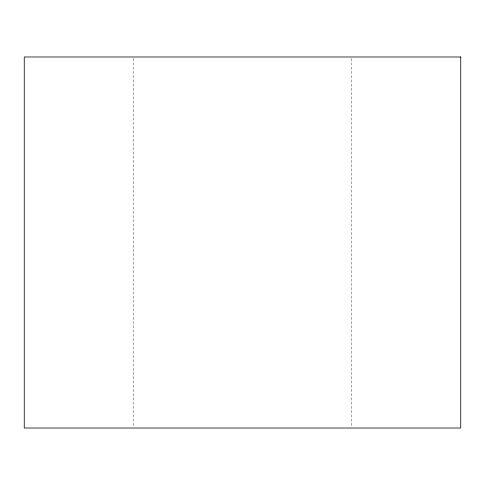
<?xml version="1.0" encoding="UTF-8"?>
<svg xmlns="http://www.w3.org/2000/svg" width="485" height="485" viewBox="0 0 485 485"><rect width="100%" height="100%" fill="white"/><g stroke="black" fill="none" stroke-linecap="round" stroke-linejoin="round"><path stroke-width="0.36" stroke-dasharray="2.42 1.82" d="M351.625 58.503L351.625 426.497M133.375 58.503L133.375 426.497"/><path stroke-width="0.73" d="M460.75 56.987L24.25 56.987L24.25 428.012L460.75 428.012L460.75 56.987"/></g></svg>
